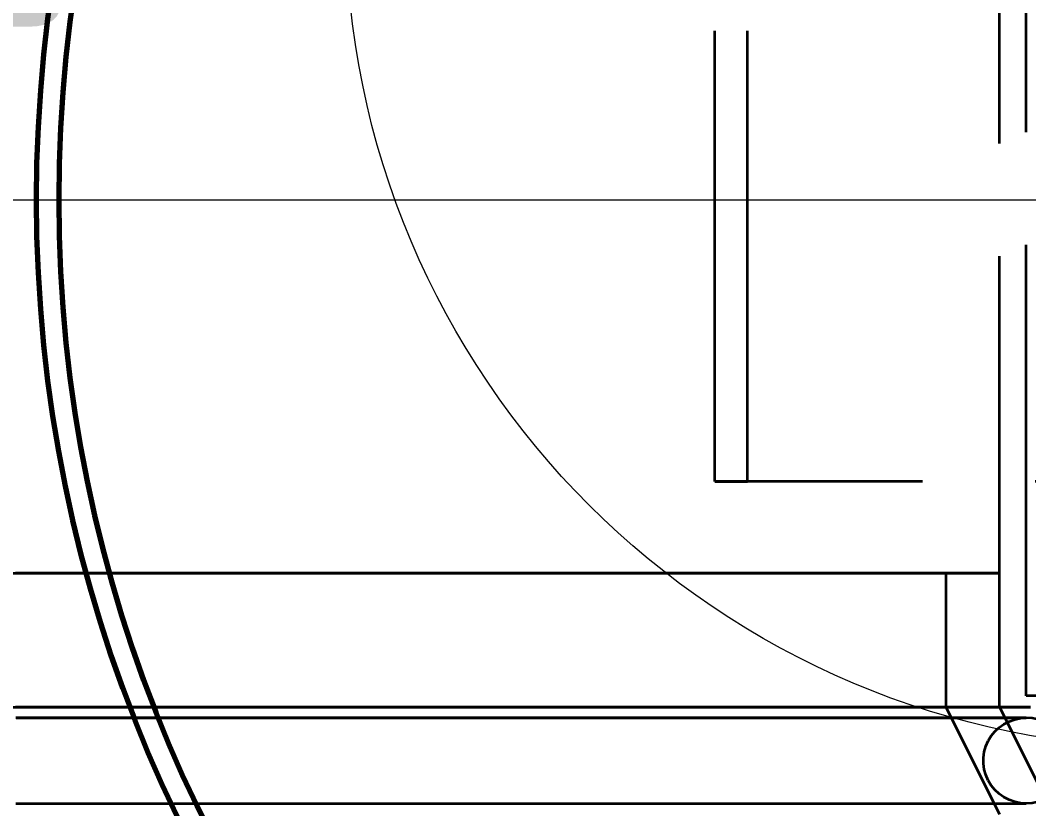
# Model space of a CAD drawing. Header units: millimetres. Extents: x 0 to 2382, y 0 to 420.
# Drawn here: x 299.75 to 308.7, y 228.6 to 235.59 of the extents above; entities that cross this region are included whole.
import ezdxf
from ezdxf.enums import TextEntityAlignment as Align

# ---------------------------------------------------------------- set-up
doc = ezdxf.new("R2010")
doc.units = ezdxf.units.MM
doc.linetypes.add('IRAM-E-TRAZOS', pattern=[5, 4, -1])
doc.linetypes.add('IRAM-F-TRAZO-PUNTO', pattern=[20, 15, -2, 1, -2])
for name, color, linetype, lineweight in [('01-VISIBLE', 7, 'CONTINUOUS', 70), ('02-OCULTA', 4, 'IRAM-E-TRAZOS', 35), ('03-EJE', 1, 'IRAM-F-TRAZO-PUNTO', 18), ('04-COTA', 3, 'CONTINUOUS', 18), ('06-TEXTO', 7, 'CONTINUOUS', 25), ('08-FINA', 5, 'CONTINUOUS', 18)]:
    doc.layers.add(name, color=color, linetype=linetype, lineweight=lineweight)
doc.styles.add('ISO3098', font='isocpeur.ttf')
doc.dimstyles.new('FLAMA-IRAM', dxfattribs={"dimtxt": 3.5, "dimasz": 3.5, "dimexe": 2, "dimexo": 1.5, "dimgap": 1, "dimtad": 1, "dimdec": 1, "dimtxsty": 'ISO3098', "dimblk": 'IRAM_FLECHA', "dimblk1": 'IRAM_FLECHA', "dimblk2": 'IRAM_FLECHA', "dimcen": 2.5, "dimclrd": 256, "dimclre": 256, "dimclrt": 256, "dimazin": 3, "dimtfac": 1, "dimtmove": 0, "dimatfit": 3, "dimlwd": 18, "dimlwe": 18})

# ---------------------------------------------------------------- blocks, each defined once
blk = doc.blocks.new('IRAM_FLECHA')
blk.add_solid([(0, 0), (-1, 0.125), (-1, -0.125)])

msp = doc.modelspace()

# ---------------------------------------------------------------- linework, layer by layer
at = {"layer": '01-VISIBLE'}
for radius in [17.5, 12.6, 12.4]:
    msp.add_circle((312.5, 234), radius, dxfattribs=at)
at = {"layer": '02-OCULTA'}
for p, q in [((308.4375, 229.5), (308.4375, 297.5)), ((308.675, 229.6), (308.675, 297.4)), ((308.675, 229.6), (308.675, 297.4)), ((305.9155, 231.5), (305.9155, 241.5)), ((305.9155, 231.5), (305.9155, 241.5)), ((306.2051, 231.5), (306.2051, 241.3642)), ((306.2051, 231.5), (306.2051, 241.3642)), ((312.7549, 231.5), (305.9155, 231.5)), ((312.7549, 231.5), (305.9155, 231.5)), ((312.7549, 231.5), (306.2051, 231.5)), ((312.7549, 231.5), (306.2051, 231.5)), ((307.9625, 230.6875), (307.9625, 229.5)), ((308.4375, 229.5), (308.4375, 230.6875)), ((309.055, 229.6), (308.675, 229.6)), ((309.055, 229.6), (308.675, 229.6)), ((307.9625, 229.5), (308.4375, 228.55)), ((308.4375, 229.5), (308.9125, 228.55))]:
    msp.add_line(p, q, dxfattribs=at)
for points in [[(306.2051, 231.5), (306.1569, 231.5), (306.1086, 231.5), (306.0603, 231.5), (306.0121, 231.5), (305.9638, 231.5), (305.9155, 231.5)], [(305.9155, 231.5), (305.9638, 231.5), (306.0121, 231.5), (306.0603, 231.5), (306.1086, 231.5), (306.1569, 231.5), (306.2051, 231.5)], [(299.686, 230.6875), (299.7811, 230.6875), (299.8762, 230.6875), (299.9714, 230.6875), (300.0665, 230.6875), (300.1616, 230.6875), (300.2567, 230.6875), (300.3519, 230.6875), (300.447, 230.6875), (300.5421, 230.6875), (300.6372, 230.6875), (300.7324, 230.6875), (300.8275, 230.6875), (300.9226, 230.6875), (301.0177, 230.6875), (301.1129, 230.6875), (301.208, 230.6875), (301.3031, 230.6875), (301.3982, 230.6875), (301.4934, 230.6875), (301.5885, 230.6875), (301.6836, 230.6875), (301.7787, 230.6875), (301.8739, 230.6875), (301.969, 230.6875), (302.0641, 230.6875), (302.1592, 230.6875), (302.2544, 230.6875), (302.3495, 230.6875), (302.4446, 230.6875), (302.5397, 230.6875), (302.6349, 230.6875), (302.73, 230.6875), (302.8251, 230.6875), (302.9202, 230.6875), (303.0154, 230.6875), (303.1105, 230.6875), (303.2056, 230.6875), (303.3007, 230.6875), (303.3959, 230.6875), (303.491, 230.6875), (303.5861, 230.6875), (303.6812, 230.6875), (303.7764, 230.6875), (303.8715, 230.6875), (303.9666, 230.6875), (304.0617, 230.6875), (304.1569, 230.6875), (304.252, 230.6875), (304.3471, 230.6875), (304.4422, 230.6875), (304.5374, 230.6875), (304.6325, 230.6875), (304.7276, 230.6875), (304.8227, 230.6875), (304.9179, 230.6875), (305.013, 230.6875), (305.1081, 230.6875), (305.2032, 230.6875), (305.2984, 230.6875), (305.3935, 230.6875), (305.4886, 230.6875), (305.5837, 230.6875), (305.6789, 230.6875), (305.774, 230.6875), (305.8691, 230.6875), (305.9642, 230.6875), (306.0594, 230.6875), (306.1545, 230.6875), (306.2496, 230.6875), (306.3447, 230.6875), (306.4399, 230.6875), (306.535, 230.6875), (306.6301, 230.6875), (306.7252, 230.6875), (306.8204, 230.6875), (306.9155, 230.6875), (307.0106, 230.6875), (307.1057, 230.6875), (307.2009, 230.6875), (307.296, 230.6875), (307.3911, 230.6875), (307.4862, 230.6875), (307.5814, 230.6875), (307.6765, 230.6875), (307.7716, 230.6875), (307.8667, 230.6875), (307.9619, 230.6875), (308.057, 230.6875), (308.1521, 230.6875), (308.2472, 230.6875), (308.3424, 230.6875), (308.4375, 230.6875)], [(299.7077, 230.6875), (299.8005, 230.6875), (299.8932, 230.6875), (299.986, 230.6875), (300.0787, 230.6875), (300.1715, 230.6875), (300.2642, 230.6875), (300.357, 230.6875), (300.4497, 230.6875), (300.5425, 230.6875), (300.6352, 230.6875), (300.728, 230.6875), (300.8207, 230.6875), (300.9135, 230.6875), (301.0062, 230.6875), (301.099, 230.6875), (301.1917, 230.6875), (301.2845, 230.6875), (301.3772, 230.6875), (301.47, 230.6875), (301.5627, 230.6875), (301.6555, 230.6875), (301.7482, 230.6875), (301.841, 230.6875), (301.9337, 230.6875), (302.0265, 230.6875), (302.1192, 230.6875), (302.212, 230.6875), (302.3047, 230.6875), (302.3975, 230.6875), (302.4902, 230.6875), (302.583, 230.6875), (302.6757, 230.6875), (302.7685, 230.6875), (302.8612, 230.6875), (302.954, 230.6875), (303.0467, 230.6875), (303.1395, 230.6875), (303.2322, 230.6875), (303.325, 230.6875), (303.4177, 230.6875), (303.5105, 230.6875), (303.6032, 230.6875), (303.696, 230.6875), (303.7887, 230.6875), (303.8815, 230.6875), (303.9742, 230.6875), (304.067, 230.6875), (304.1597, 230.6875), (304.2525, 230.6875), (304.3452, 230.6875), (304.438, 230.6875), (304.5307, 230.6875), (304.6235, 230.6875), (304.7162, 230.6875), (304.809, 230.6875), (304.9017, 230.6875), (304.9945, 230.6875), (305.0872, 230.6875), (305.18, 230.6875), (305.2727, 230.6875), (305.3655, 230.6875), (305.4582, 230.6875), (305.551, 230.6875), (305.6437, 230.6875), (305.7365, 230.6875), (305.8292, 230.6875), (305.922, 230.6875), (306.0147, 230.6875), (306.1075, 230.6875), (306.2002, 230.6875), (306.293, 230.6875), (306.3857, 230.6875), (306.4785, 230.6875), (306.5712, 230.6875), (306.664, 230.6875), (306.7567, 230.6875), (306.8495, 230.6875), (306.9422, 230.6875), (307.035, 230.6875), (307.1277, 230.6875), (307.2205, 230.6875), (307.3132, 230.6875), (307.406, 230.6875), (307.4987, 230.6875), (307.5915, 230.6875), (307.6842, 230.6875), (307.777, 230.6875), (307.8697, 230.6875), (307.9625, 230.6875)], [(307.9625, 230.6875), (307.9125, 230.6875), (307.8625, 230.6875), (307.8125, 230.6875), (307.7625, 230.6875), (307.7125, 230.6875), (307.6625, 230.6875), (307.6125, 230.6875), (307.5625, 230.6875), (307.5125, 230.6875), (307.4625, 230.6875), (307.4125, 230.6875), (307.3625, 230.6875), (307.3125, 230.6875), (307.2625, 230.6875), (307.2125, 230.6875), (307.1625, 230.6875), (307.1125, 230.6875), (307.0625, 230.6875), (307.0125, 230.6875), (306.9625, 230.6875), (306.9125, 230.6875), (306.8625, 230.6875), (306.8125, 230.6875), (306.7625, 230.6875), (306.7125, 230.6875), (306.6625, 230.6875), (306.6125, 230.6875), (306.5625, 230.6875), (306.5125, 230.6875), (306.4625, 230.6875), (306.4125, 230.6875), (306.3625, 230.6875), (306.3125, 230.6875), (306.2625, 230.6875), (306.2125, 230.6875), (306.1625, 230.6875), (306.1125, 230.6875), (306.0625, 230.6875), (306.0125, 230.6875), (305.9625, 230.6875), (305.9125, 230.6875), (305.8625, 230.6875), (305.8125, 230.6875), (305.7625, 230.6875), (305.7125, 230.6875), (305.6625, 230.6875), (305.6125, 230.6875), (305.5625, 230.6875), (305.5125, 230.6875), (305.4625, 230.6875), (305.4125, 230.6875), (305.3625, 230.6875), (305.3125, 230.6875), (305.2625, 230.6875), (305.2125, 230.6875), (305.1625, 230.6875), (305.1125, 230.6875), (305.0625, 230.6875), (305.0125, 230.6875), (304.9625, 230.6875), (304.9125, 230.6875), (304.8625, 230.6875), (304.8125, 230.6875), (304.7625, 230.6875), (304.7125, 230.6875), (304.6625, 230.6875), (304.6125, 230.6875), (304.5625, 230.6875), (304.5125, 230.6875), (304.4625, 230.6875), (304.4125, 230.6875), (304.3625, 230.6875), (304.3125, 230.6875), (304.2625, 230.6875), (304.2125, 230.6875), (304.1625, 230.6875), (304.1125, 230.6875), (304.0625, 230.6875), (304.0125, 230.6875), (303.9625, 230.6875), (303.9125, 230.6875), (303.8625, 230.6875), (303.8125, 230.6875), (303.7625, 230.6875), (303.7125, 230.6875), (303.6625, 230.6875), (303.6125, 230.6875), (303.5625, 230.6875), (303.5125, 230.6875), (303.4625, 230.6875), (303.4125, 230.6875), (303.3625, 230.6875), (303.3125, 230.6875), (303.2625, 230.6875), (303.2125, 230.6875), (303.1625, 230.6875), (303.1125, 230.6875), (303.0625, 230.6875), (303.0125, 230.6875), (302.9625, 230.6875), (302.9125, 230.6875), (302.8625, 230.6875), (302.8125, 230.6875), (302.7625, 230.6875), (302.7125, 230.6875), (302.6625, 230.6875), (302.6125, 230.6875), (302.5625, 230.6875), (302.5125, 230.6875), (302.4625, 230.6875), (302.4125, 230.6875), (302.3625, 230.6875), (302.3125, 230.6875), (302.2625, 230.6875), (302.2125, 230.6875), (302.1625, 230.6875), (302.1125, 230.6875), (302.0625, 230.6875), (302.0125, 230.6875), (301.9625, 230.6875), (301.9125, 230.6875), (301.8625, 230.6875), (301.8125, 230.6875), (301.7625, 230.6875), (301.7125, 230.6875), (301.6625, 230.6875), (301.6125, 230.6875), (301.5625, 230.6875), (301.5125, 230.6875), (301.4625, 230.6875), (301.4125, 230.6875), (301.3625, 230.6875), (301.3125, 230.6875), (301.2625, 230.6875), (301.2125, 230.6875), (301.1625, 230.6875), (301.1125, 230.6875), (301.0625, 230.6875), (301.0125, 230.6875), (300.9625, 230.6875), (300.9125, 230.6875), (300.8625, 230.6875), (300.8125, 230.6875), (300.7625, 230.6875), (300.7125, 230.6875), (300.6625, 230.6875), (300.6125, 230.6875), (300.5625, 230.6875), (300.5125, 230.6875), (300.4625, 230.6875), (300.4125, 230.6875), (300.3625, 230.6875), (300.3125, 230.6875), (300.2625, 230.6875), (300.2125, 230.6875), (300.1625, 230.6875), (300.1125, 230.6875), (300.0625, 230.6875), (300.0125, 230.6875), (299.9625, 230.6875), (299.9125, 230.6875), (299.8625, 230.6875), (299.8125, 230.6875), (299.7625, 230.6875), (299.7125, 230.6875)], [(308.4375, 230.6875), (308.3874, 230.6875), (308.3374, 230.6875), (308.2873, 230.6875), (308.2372, 230.6875), (308.1872, 230.6875), (308.1371, 230.6875), (308.087, 230.6875), (308.037, 230.6875), (307.9869, 230.6875), (307.9368, 230.6875), (307.8868, 230.6875), (307.8367, 230.6875), (307.7866, 230.6875), (307.7366, 230.6875), (307.6865, 230.6875), (307.6364, 230.6875), (307.5864, 230.6875), (307.5363, 230.6875), (307.4862, 230.6875), (307.4362, 230.6875), (307.3861, 230.6875), (307.3361, 230.6875), (307.286, 230.6875), (307.2359, 230.6875), (307.1859, 230.6875), (307.1358, 230.6875), (307.0857, 230.6875), (307.0357, 230.6875), (306.9856, 230.6875), (306.9355, 230.6875), (306.8855, 230.6875), (306.8354, 230.6875), (306.7853, 230.6875), (306.7353, 230.6875), (306.6852, 230.6875), (306.6351, 230.6875), (306.5851, 230.6875), (306.535, 230.6875), (306.4849, 230.6875), (306.4349, 230.6875), (306.3848, 230.6875), (306.3347, 230.6875), (306.2847, 230.6875), (306.2346, 230.6875), (306.1845, 230.6875), (306.1345, 230.6875), (306.0844, 230.6875), (306.0343, 230.6875), (305.9843, 230.6875), (305.9342, 230.6875), (305.8841, 230.6875), (305.8341, 230.6875), (305.784, 230.6875), (305.7339, 230.6875), (305.6839, 230.6875), (305.6338, 230.6875), (305.5837, 230.6875), (305.5337, 230.6875), (305.4836, 230.6875), (305.4336, 230.6875), (305.3835, 230.6875), (305.3334, 230.6875), (305.2834, 230.6875), (305.2333, 230.6875), (305.1832, 230.6875), (305.1332, 230.6875), (305.0831, 230.6875), (305.033, 230.6875), (304.983, 230.6875), (304.9329, 230.6875), (304.8828, 230.6875), (304.8328, 230.6875), (304.7827, 230.6875), (304.7326, 230.6875), (304.6826, 230.6875), (304.6325, 230.6875), (304.5824, 230.6875), (304.5324, 230.6875), (304.4823, 230.6875), (304.4322, 230.6875), (304.3822, 230.6875), (304.3321, 230.6875), (304.282, 230.6875), (304.232, 230.6875), (304.1819, 230.6875), (304.1318, 230.6875), (304.0818, 230.6875), (304.0317, 230.6875), (303.9816, 230.6875), (303.9316, 230.6875), (303.8815, 230.6875), (303.8314, 230.6875), (303.7814, 230.6875), (303.7313, 230.6875), (303.6812, 230.6875), (303.6312, 230.6875), (303.5811, 230.6875), (303.5311, 230.6875), (303.481, 230.6875), (303.4309, 230.6875), (303.3809, 230.6875), (303.3308, 230.6875), (303.2807, 230.6875), (303.2307, 230.6875), (303.1806, 230.6875), (303.1305, 230.6875), (303.0805, 230.6875), (303.0304, 230.6875), (302.9803, 230.6875), (302.9303, 230.6875), (302.8802, 230.6875), (302.8301, 230.6875), (302.7801, 230.6875), (302.73, 230.6875), (302.6799, 230.6875), (302.6299, 230.6875), (302.5798, 230.6875), (302.5297, 230.6875), (302.4797, 230.6875), (302.4296, 230.6875), (302.3795, 230.6875), (302.3295, 230.6875), (302.2794, 230.6875), (302.2293, 230.6875), (302.1793, 230.6875), (302.1292, 230.6875), (302.0791, 230.6875), (302.0291, 230.6875), (301.979, 230.6875), (301.9289, 230.6875), (301.8789, 230.6875), (301.8288, 230.6875), (301.7787, 230.6875), (301.7287, 230.6875), (301.6786, 230.6875), (301.6286, 230.6875), (301.5785, 230.6875), (301.5284, 230.6875), (301.4784, 230.6875), (301.4283, 230.6875), (301.3782, 230.6875), (301.3282, 230.6875), (301.2781, 230.6875), (301.228, 230.6875), (301.178, 230.6875), (301.1279, 230.6875), (301.0778, 230.6875), (301.0278, 230.6875), (300.9777, 230.6875), (300.9276, 230.6875), (300.8776, 230.6875), (300.8275, 230.6875), (300.7774, 230.6875), (300.7274, 230.6875), (300.6773, 230.6875), (300.6272, 230.6875), (300.5772, 230.6875), (300.5271, 230.6875), (300.477, 230.6875), (300.427, 230.6875), (300.3769, 230.6875), (300.3268, 230.6875), (300.2768, 230.6875), (300.2267, 230.6875), (300.1766, 230.6875), (300.1266, 230.6875), (300.0765, 230.6875), (300.0264, 230.6875), (299.9764, 230.6875), (299.9263, 230.6875), (299.8762, 230.6875), (299.8262, 230.6875), (299.7761, 230.6875), (299.7261, 230.6875)], [(299.686, 229.5), (299.7811, 229.5), (299.8762, 229.5), (299.9714, 229.5), (300.0665, 229.5), (300.1616, 229.5), (300.2567, 229.5), (300.3519, 229.5), (300.447, 229.5), (300.5421, 229.5), (300.6372, 229.5), (300.7324, 229.5), (300.8275, 229.5), (300.9226, 229.5), (301.0177, 229.5), (301.1129, 229.5), (301.208, 229.5), (301.3031, 229.5), (301.3982, 229.5), (301.4934, 229.5), (301.5885, 229.5), (301.6836, 229.5), (301.7787, 229.5), (301.8739, 229.5), (301.969, 229.5), (302.0641, 229.5), (302.1592, 229.5), (302.2544, 229.5), (302.3495, 229.5), (302.4446, 229.5), (302.5397, 229.5), (302.6349, 229.5), (302.73, 229.5), (302.8251, 229.5), (302.9202, 229.5), (303.0154, 229.5), (303.1105, 229.5), (303.2056, 229.5), (303.3007, 229.5), (303.3959, 229.5), (303.491, 229.5), (303.5861, 229.5), (303.6812, 229.5), (303.7764, 229.5), (303.8715, 229.5), (303.9666, 229.5), (304.0617, 229.5), (304.1569, 229.5), (304.252, 229.5), (304.3471, 229.5), (304.4422, 229.5), (304.5374, 229.5), (304.6325, 229.5), (304.7276, 229.5), (304.8227, 229.5), (304.9179, 229.5), (305.013, 229.5), (305.1081, 229.5), (305.2032, 229.5), (305.2984, 229.5), (305.3935, 229.5), (305.4886, 229.5), (305.5837, 229.5), (305.6789, 229.5), (305.774, 229.5), (305.8691, 229.5), (305.9642, 229.5), (306.0594, 229.5), (306.1545, 229.5), (306.2496, 229.5), (306.3447, 229.5), (306.4399, 229.5), (306.535, 229.5), (306.6301, 229.5), (306.7252, 229.5), (306.8204, 229.5), (306.9155, 229.5), (307.0106, 229.5), (307.1057, 229.5), (307.2009, 229.5), (307.296, 229.5), (307.3911, 229.5), (307.4862, 229.5), (307.5814, 229.5), (307.6765, 229.5), (307.7716, 229.5), (307.8667, 229.5), (307.9619, 229.5), (308.057, 229.5), (308.1521, 229.5), (308.2472, 229.5), (308.3424, 229.5), (308.4375, 229.5)], [(299.686, 229.5), (299.7811, 229.5), (299.8762, 229.5), (299.9714, 229.5), (300.0665, 229.5), (300.1616, 229.5), (300.2567, 229.5), (300.3519, 229.5), (300.447, 229.5), (300.5421, 229.5), (300.6372, 229.5), (300.7324, 229.5), (300.8275, 229.5), (300.9226, 229.5), (301.0177, 229.5), (301.1129, 229.5), (301.208, 229.5), (301.3031, 229.5), (301.3982, 229.5), (301.4934, 229.5), (301.5885, 229.5), (301.6836, 229.5), (301.7787, 229.5), (301.8739, 229.5), (301.969, 229.5), (302.0641, 229.5), (302.1592, 229.5), (302.2544, 229.5), (302.3495, 229.5), (302.4446, 229.5), (302.5397, 229.5), (302.6349, 229.5), (302.73, 229.5), (302.8251, 229.5), (302.9202, 229.5), (303.0154, 229.5), (303.1105, 229.5), (303.2056, 229.5), (303.3007, 229.5), (303.3959, 229.5), (303.491, 229.5), (303.5861, 229.5), (303.6812, 229.5), (303.7764, 229.5), (303.8715, 229.5), (303.9666, 229.5), (304.0617, 229.5), (304.1569, 229.5), (304.252, 229.5), (304.3471, 229.5), (304.4422, 229.5), (304.5374, 229.5), (304.6325, 229.5), (304.7276, 229.5), (304.8227, 229.5), (304.9179, 229.5), (305.013, 229.5), (305.1081, 229.5), (305.2032, 229.5), (305.2984, 229.5), (305.3935, 229.5), (305.4886, 229.5), (305.5837, 229.5), (305.6789, 229.5), (305.774, 229.5), (305.8691, 229.5), (305.9642, 229.5), (306.0594, 229.5), (306.1545, 229.5), (306.2496, 229.5), (306.3447, 229.5), (306.4399, 229.5), (306.535, 229.5), (306.6301, 229.5), (306.7252, 229.5), (306.8204, 229.5), (306.9155, 229.5), (307.0106, 229.5), (307.1057, 229.5), (307.2009, 229.5), (307.296, 229.5), (307.3911, 229.5), (307.4862, 229.5), (307.5814, 229.5), (307.6765, 229.5), (307.7716, 229.5), (307.8667, 229.5), (307.9619, 229.5), (308.057, 229.5), (308.1521, 229.5), (308.2472, 229.5), (308.3424, 229.5), (308.4375, 229.5)], [(299.7077, 229.5), (299.8005, 229.5), (299.8932, 229.5), (299.986, 229.5), (300.0787, 229.5), (300.1715, 229.5), (300.2642, 229.5), (300.357, 229.5), (300.4497, 229.5), (300.5425, 229.5), (300.6352, 229.5), (300.728, 229.5), (300.8207, 229.5), (300.9135, 229.5), (301.0062, 229.5), (301.099, 229.5), (301.1917, 229.5), (301.2845, 229.5), (301.3772, 229.5), (301.47, 229.5), (301.5627, 229.5), (301.6555, 229.5), (301.7482, 229.5), (301.841, 229.5), (301.9337, 229.5), (302.0265, 229.5), (302.1192, 229.5), (302.212, 229.5), (302.3047, 229.5), (302.3975, 229.5), (302.4902, 229.5), (302.583, 229.5), (302.6757, 229.5), (302.7685, 229.5), (302.8612, 229.5), (302.954, 229.5), (303.0467, 229.5), (303.1395, 229.5), (303.2322, 229.5), (303.325, 229.5), (303.4177, 229.5), (303.5105, 229.5), (303.6032, 229.5), (303.696, 229.5), (303.7887, 229.5), (303.8815, 229.5), (303.9742, 229.5), (304.067, 229.5), (304.1597, 229.5), (304.2525, 229.5), (304.3452, 229.5), (304.438, 229.5), (304.5307, 229.5), (304.6235, 229.5), (304.7162, 229.5), (304.809, 229.5), (304.9017, 229.5), (304.9945, 229.5), (305.0872, 229.5), (305.18, 229.5), (305.2727, 229.5), (305.3655, 229.5), (305.4582, 229.5), (305.551, 229.5), (305.6437, 229.5), (305.7365, 229.5), (305.8292, 229.5), (305.922, 229.5), (306.0147, 229.5), (306.1075, 229.5), (306.2002, 229.5), (306.293, 229.5), (306.3857, 229.5), (306.4785, 229.5), (306.5712, 229.5), (306.664, 229.5), (306.7567, 229.5), (306.8495, 229.5), (306.9422, 229.5), (307.035, 229.5), (307.1277, 229.5), (307.2205, 229.5), (307.3132, 229.5), (307.406, 229.5), (307.4987, 229.5), (307.5915, 229.5), (307.6842, 229.5), (307.777, 229.5), (307.8697, 229.5), (307.9625, 229.5)], [(308.7125, 229.5), (308.6625, 229.5), (308.6125, 229.5), (308.5625, 229.5), (308.5125, 229.5), (308.4625, 229.5), (308.4125, 229.5), (308.3625, 229.5), (308.3125, 229.5), (308.2625, 229.5), (308.2125, 229.5), (308.1625, 229.5), (308.1125, 229.5), (308.0625, 229.5), (308.0125, 229.5), (307.9625, 229.5), (307.9125, 229.5), (307.8625, 229.5), (307.8125, 229.5), (307.7625, 229.5), (307.7125, 229.5), (307.6625, 229.5), (307.6125, 229.5), (307.5625, 229.5), (307.5125, 229.5), (307.4625, 229.5), (307.4125, 229.5), (307.3625, 229.5), (307.3125, 229.5), (307.2625, 229.5), (307.2125, 229.5), (307.1625, 229.5), (307.1125, 229.5), (307.0625, 229.5), (307.0125, 229.5), (306.9625, 229.5), (306.9125, 229.5), (306.8625, 229.5), (306.8125, 229.5), (306.7625, 229.5), (306.7125, 229.5), (306.6625, 229.5), (306.6125, 229.5), (306.5625, 229.5), (306.5125, 229.5), (306.4625, 229.5), (306.4125, 229.5), (306.3625, 229.5), (306.3125, 229.5), (306.2625, 229.5), (306.2125, 229.5), (306.1625, 229.5), (306.1125, 229.5), (306.0625, 229.5), (306.0125, 229.5), (305.9625, 229.5), (305.9125, 229.5), (305.8625, 229.5), (305.8125, 229.5), (305.7625, 229.5), (305.7125, 229.5), (305.6625, 229.5), (305.6125, 229.5), (305.5625, 229.5), (305.5125, 229.5), (305.4625, 229.5), (305.4125, 229.5), (305.3625, 229.5), (305.3125, 229.5), (305.2625, 229.5), (305.2125, 229.5), (305.1625, 229.5), (305.1125, 229.5), (305.0625, 229.5), (305.0125, 229.5), (304.9625, 229.5), (304.9125, 229.5), (304.8625, 229.5), (304.8125, 229.5), (304.7625, 229.5), (304.7125, 229.5), (304.6625, 229.5), (304.6125, 229.5), (304.5625, 229.5), (304.5125, 229.5), (304.4625, 229.5), (304.4125, 229.5), (304.3625, 229.5), (304.3125, 229.5), (304.2625, 229.5), (304.2125, 229.5), (304.1625, 229.5), (304.1125, 229.5), (304.0625, 229.5), (304.0125, 229.5), (303.9625, 229.5), (303.9125, 229.5), (303.8625, 229.5), (303.8125, 229.5), (303.7625, 229.5), (303.7125, 229.5), (303.6625, 229.5), (303.6125, 229.5), (303.5625, 229.5), (303.5125, 229.5), (303.4625, 229.5), (303.4125, 229.5), (303.3625, 229.5), (303.3125, 229.5), (303.2625, 229.5), (303.2125, 229.5), (303.1625, 229.5), (303.1125, 229.5), (303.0625, 229.5), (303.0125, 229.5), (302.9625, 229.5), (302.9125, 229.5), (302.8625, 229.5), (302.8125, 229.5), (302.7625, 229.5), (302.7125, 229.5), (302.6625, 229.5), (302.6125, 229.5), (302.5625, 229.5), (302.5125, 229.5), (302.4625, 229.5), (302.4125, 229.5), (302.3625, 229.5), (302.3125, 229.5), (302.2625, 229.5), (302.2125, 229.5), (302.1625, 229.5), (302.1125, 229.5), (302.0625, 229.5), (302.0125, 229.5), (301.9625, 229.5), (301.9125, 229.5), (301.8625, 229.5), (301.8125, 229.5), (301.7625, 229.5), (301.7125, 229.5), (301.6625, 229.5), (301.6125, 229.5), (301.5625, 229.5), (301.5125, 229.5), (301.4625, 229.5), (301.4125, 229.5), (301.3625, 229.5), (301.3125, 229.5), (301.2625, 229.5), (301.2125, 229.5), (301.1625, 229.5), (301.1125, 229.5), (301.0625, 229.5), (301.0125, 229.5), (300.9625, 229.5), (300.9125, 229.5), (300.8625, 229.5), (300.8125, 229.5), (300.7625, 229.5), (300.7125, 229.5), (300.6625, 229.5), (300.6125, 229.5), (300.5625, 229.5), (300.5125, 229.5), (300.4625, 229.5), (300.4125, 229.5), (300.3625, 229.5), (300.3125, 229.5), (300.2625, 229.5), (300.2125, 229.5), (300.1625, 229.5), (300.1125, 229.5), (300.0625, 229.5), (300.0125, 229.5), (299.9625, 229.5), (299.9125, 229.5), (299.8625, 229.5), (299.8125, 229.5), (299.7625, 229.5), (299.7125, 229.5)], [(307.9625, 229.5), (307.9125, 229.5), (307.8625, 229.5), (307.8125, 229.5), (307.7625, 229.5), (307.7125, 229.5), (307.6625, 229.5), (307.6125, 229.5), (307.5625, 229.5), (307.5125, 229.5), (307.4625, 229.5), (307.4125, 229.5), (307.3625, 229.5), (307.3125, 229.5), (307.2625, 229.5), (307.2125, 229.5), (307.1625, 229.5), (307.1125, 229.5), (307.0625, 229.5), (307.0125, 229.5), (306.9625, 229.5), (306.9125, 229.5), (306.8625, 229.5), (306.8125, 229.5), (306.7625, 229.5), (306.7125, 229.5), (306.6625, 229.5), (306.6125, 229.5), (306.5625, 229.5), (306.5125, 229.5), (306.4625, 229.5), (306.4125, 229.5), (306.3625, 229.5), (306.3125, 229.5), (306.2625, 229.5), (306.2125, 229.5), (306.1625, 229.5), (306.1125, 229.5), (306.0625, 229.5), (306.0125, 229.5), (305.9625, 229.5), (305.9125, 229.5), (305.8625, 229.5), (305.8125, 229.5), (305.7625, 229.5), (305.7125, 229.5), (305.6625, 229.5), (305.6125, 229.5), (305.5625, 229.5), (305.5125, 229.5), (305.4625, 229.5), (305.4125, 229.5), (305.3625, 229.5), (305.3125, 229.5), (305.2625, 229.5), (305.2125, 229.5), (305.1625, 229.5), (305.1125, 229.5), (305.0625, 229.5), (305.0125, 229.5), (304.9625, 229.5), (304.9125, 229.5), (304.8625, 229.5), (304.8125, 229.5), (304.7625, 229.5), (304.7125, 229.5), (304.6625, 229.5), (304.6125, 229.5), (304.5625, 229.5), (304.5125, 229.5), (304.4625, 229.5), (304.4125, 229.5), (304.3625, 229.5), (304.3125, 229.5), (304.2625, 229.5), (304.2125, 229.5), (304.1625, 229.5), (304.1125, 229.5), (304.0625, 229.5), (304.0125, 229.5), (303.9625, 229.5), (303.9125, 229.5), (303.8625, 229.5), (303.8125, 229.5), (303.7625, 229.5), (303.7125, 229.5), (303.6625, 229.5), (303.6125, 229.5), (303.5625, 229.5), (303.5125, 229.5), (303.4625, 229.5), (303.4125, 229.5), (303.3625, 229.5), (303.3125, 229.5), (303.2625, 229.5), (303.2125, 229.5), (303.1625, 229.5), (303.1125, 229.5), (303.0625, 229.5), (303.0125, 229.5), (302.9625, 229.5), (302.9125, 229.5), (302.8625, 229.5), (302.8125, 229.5), (302.7625, 229.5), (302.7125, 229.5), (302.6625, 229.5), (302.6125, 229.5), (302.5625, 229.5), (302.5125, 229.5), (302.4625, 229.5), (302.4125, 229.5), (302.3625, 229.5), (302.3125, 229.5), (302.2625, 229.5), (302.2125, 229.5), (302.1625, 229.5), (302.1125, 229.5), (302.0625, 229.5), (302.0125, 229.5), (301.9625, 229.5), (301.9125, 229.5), (301.8625, 229.5), (301.8125, 229.5), (301.7625, 229.5), (301.7125, 229.5), (301.6625, 229.5), (301.6125, 229.5), (301.5625, 229.5), (301.5125, 229.5), (301.4625, 229.5), (301.4125, 229.5), (301.3625, 229.5), (301.3125, 229.5), (301.2625, 229.5), (301.2125, 229.5), (301.1625, 229.5), (301.1125, 229.5), (301.0625, 229.5), (301.0125, 229.5), (300.9625, 229.5), (300.9125, 229.5), (300.8625, 229.5), (300.8125, 229.5), (300.7625, 229.5), (300.7125, 229.5), (300.6625, 229.5), (300.6125, 229.5), (300.5625, 229.5), (300.5125, 229.5), (300.4625, 229.5), (300.4125, 229.5), (300.3625, 229.5), (300.3125, 229.5), (300.2625, 229.5), (300.2125, 229.5), (300.1625, 229.5), (300.1125, 229.5), (300.0625, 229.5), (300.0125, 229.5), (299.9625, 229.5), (299.9125, 229.5), (299.8625, 229.5), (299.8125, 229.5), (299.7625, 229.5), (299.7125, 229.5)], [(308.4375, 229.5), (308.3874, 229.5), (308.3374, 229.5), (308.2873, 229.5), (308.2372, 229.5), (308.1872, 229.5), (308.1371, 229.5), (308.087, 229.5), (308.037, 229.5), (307.9869, 229.5), (307.9368, 229.5), (307.8868, 229.5), (307.8367, 229.5), (307.7866, 229.5), (307.7366, 229.5), (307.6865, 229.5), (307.6364, 229.5), (307.5864, 229.5), (307.5363, 229.5), (307.4862, 229.5), (307.4362, 229.5), (307.3861, 229.5), (307.3361, 229.5), (307.286, 229.5), (307.2359, 229.5), (307.1859, 229.5), (307.1358, 229.5), (307.0857, 229.5), (307.0357, 229.5), (306.9856, 229.5), (306.9355, 229.5), (306.8855, 229.5), (306.8354, 229.5), (306.7853, 229.5), (306.7353, 229.5), (306.6852, 229.5), (306.6351, 229.5), (306.5851, 229.5), (306.535, 229.5), (306.4849, 229.5), (306.4349, 229.5), (306.3848, 229.5), (306.3347, 229.5), (306.2847, 229.5), (306.2346, 229.5), (306.1845, 229.5), (306.1345, 229.5), (306.0844, 229.5), (306.0343, 229.5), (305.9843, 229.5), (305.9342, 229.5), (305.8841, 229.5), (305.8341, 229.5), (305.784, 229.5), (305.7339, 229.5), (305.6839, 229.5), (305.6338, 229.5), (305.5837, 229.5), (305.5337, 229.5), (305.4836, 229.5), (305.4336, 229.5), (305.3835, 229.5), (305.3334, 229.5), (305.2834, 229.5), (305.2333, 229.5), (305.1832, 229.5), (305.1332, 229.5), (305.0831, 229.5), (305.033, 229.5), (304.983, 229.5), (304.9329, 229.5), (304.8828, 229.5), (304.8328, 229.5), (304.7827, 229.5), (304.7326, 229.5), (304.6826, 229.5), (304.6325, 229.5), (304.5824, 229.5), (304.5324, 229.5), (304.4823, 229.5), (304.4322, 229.5), (304.3822, 229.5), (304.3321, 229.5), (304.282, 229.5), (304.232, 229.5), (304.1819, 229.5), (304.1318, 229.5), (304.0818, 229.5), (304.0317, 229.5), (303.9816, 229.5), (303.9316, 229.5), (303.8815, 229.5), (303.8314, 229.5), (303.7814, 229.5), (303.7313, 229.5), (303.6812, 229.5), (303.6312, 229.5), (303.5811, 229.5), (303.5311, 229.5), (303.481, 229.5), (303.4309, 229.5), (303.3809, 229.5), (303.3308, 229.5), (303.2807, 229.5), (303.2307, 229.5), (303.1806, 229.5), (303.1305, 229.5), (303.0805, 229.5), (303.0304, 229.5), (302.9803, 229.5), (302.9303, 229.5), (302.8802, 229.5), (302.8301, 229.5), (302.7801, 229.5), (302.73, 229.5), (302.6799, 229.5), (302.6299, 229.5), (302.5798, 229.5), (302.5297, 229.5), (302.4797, 229.5), (302.4296, 229.5), (302.3795, 229.5), (302.3295, 229.5), (302.2794, 229.5), (302.2293, 229.5), (302.1793, 229.5), (302.1292, 229.5), (302.0791, 229.5), (302.0291, 229.5), (301.979, 229.5), (301.9289, 229.5), (301.8789, 229.5), (301.8288, 229.5), (301.7787, 229.5), (301.7287, 229.5), (301.6786, 229.5), (301.6286, 229.5), (301.5785, 229.5), (301.5284, 229.5), (301.4784, 229.5), (301.4283, 229.5), (301.3782, 229.5), (301.3282, 229.5), (301.2781, 229.5), (301.228, 229.5), (301.178, 229.5), (301.1279, 229.5), (301.0778, 229.5), (301.0278, 229.5), (300.9777, 229.5), (300.9276, 229.5), (300.8776, 229.5), (300.8275, 229.5), (300.7774, 229.5), (300.7274, 229.5), (300.6773, 229.5), (300.6272, 229.5), (300.5772, 229.5), (300.5271, 229.5), (300.477, 229.5), (300.427, 229.5), (300.3769, 229.5), (300.3268, 229.5), (300.2768, 229.5), (300.2267, 229.5), (300.1766, 229.5), (300.1266, 229.5), (300.0765, 229.5), (300.0264, 229.5), (299.9764, 229.5), (299.9263, 229.5), (299.8762, 229.5), (299.8262, 229.5), (299.7761, 229.5), (299.7261, 229.5)], [(308.4375, 229.5), (308.3874, 229.5), (308.3374, 229.5), (308.2873, 229.5), (308.2372, 229.5), (308.1872, 229.5), (308.1371, 229.5), (308.087, 229.5), (308.037, 229.5), (307.9869, 229.5), (307.9368, 229.5), (307.8868, 229.5), (307.8367, 229.5), (307.7866, 229.5), (307.7366, 229.5), (307.6865, 229.5), (307.6364, 229.5), (307.5864, 229.5), (307.5363, 229.5), (307.4862, 229.5), (307.4362, 229.5), (307.3861, 229.5), (307.3361, 229.5), (307.286, 229.5), (307.2359, 229.5), (307.1859, 229.5), (307.1358, 229.5), (307.0857, 229.5), (307.0357, 229.5), (306.9856, 229.5), (306.9355, 229.5), (306.8855, 229.5), (306.8354, 229.5), (306.7853, 229.5), (306.7353, 229.5), (306.6852, 229.5), (306.6351, 229.5), (306.5851, 229.5), (306.535, 229.5), (306.4849, 229.5), (306.4349, 229.5), (306.3848, 229.5), (306.3347, 229.5), (306.2847, 229.5), (306.2346, 229.5), (306.1845, 229.5), (306.1345, 229.5), (306.0844, 229.5), (306.0343, 229.5), (305.9843, 229.5), (305.9342, 229.5), (305.8841, 229.5), (305.8341, 229.5), (305.784, 229.5), (305.7339, 229.5), (305.6839, 229.5), (305.6338, 229.5), (305.5837, 229.5), (305.5337, 229.5), (305.4836, 229.5), (305.4336, 229.5), (305.3835, 229.5), (305.3334, 229.5), (305.2834, 229.5), (305.2333, 229.5), (305.1832, 229.5), (305.1332, 229.5), (305.0831, 229.5), (305.033, 229.5), (304.983, 229.5), (304.9329, 229.5), (304.8828, 229.5), (304.8328, 229.5), (304.7827, 229.5), (304.7326, 229.5), (304.6826, 229.5), (304.6325, 229.5), (304.5824, 229.5), (304.5324, 229.5), (304.4823, 229.5), (304.4322, 229.5), (304.3822, 229.5), (304.3321, 229.5), (304.282, 229.5), (304.232, 229.5), (304.1819, 229.5), (304.1318, 229.5), (304.0818, 229.5), (304.0317, 229.5), (303.9816, 229.5), (303.9316, 229.5), (303.8815, 229.5), (303.8314, 229.5), (303.7814, 229.5), (303.7313, 229.5), (303.6812, 229.5), (303.6312, 229.5), (303.5811, 229.5), (303.5311, 229.5), (303.481, 229.5), (303.4309, 229.5), (303.3809, 229.5), (303.3308, 229.5), (303.2807, 229.5), (303.2307, 229.5), (303.1806, 229.5), (303.1305, 229.5), (303.0805, 229.5), (303.0304, 229.5), (302.9803, 229.5), (302.9303, 229.5), (302.8802, 229.5), (302.8301, 229.5), (302.7801, 229.5), (302.73, 229.5), (302.6799, 229.5), (302.6299, 229.5), (302.5798, 229.5), (302.5297, 229.5), (302.4797, 229.5), (302.4296, 229.5), (302.3795, 229.5), (302.3295, 229.5), (302.2794, 229.5), (302.2293, 229.5), (302.1793, 229.5), (302.1292, 229.5), (302.0791, 229.5), (302.0291, 229.5), (301.979, 229.5), (301.9289, 229.5), (301.8789, 229.5), (301.8288, 229.5), (301.7787, 229.5), (301.7287, 229.5), (301.6786, 229.5), (301.6286, 229.5), (301.5785, 229.5), (301.5284, 229.5), (301.4784, 229.5), (301.4283, 229.5), (301.3782, 229.5), (301.3282, 229.5), (301.2781, 229.5), (301.228, 229.5), (301.178, 229.5), (301.1279, 229.5), (301.0778, 229.5), (301.0278, 229.5), (300.9777, 229.5), (300.9276, 229.5), (300.8776, 229.5), (300.8275, 229.5), (300.7774, 229.5), (300.7274, 229.5), (300.6773, 229.5), (300.6272, 229.5), (300.5772, 229.5), (300.5271, 229.5), (300.477, 229.5), (300.427, 229.5), (300.3769, 229.5), (300.3268, 229.5), (300.2768, 229.5), (300.2267, 229.5), (300.1766, 229.5), (300.1266, 229.5), (300.0765, 229.5), (300.0264, 229.5), (299.9764, 229.5), (299.9263, 229.5), (299.8762, 229.5), (299.8262, 229.5), (299.7761, 229.5), (299.7261, 229.5)], [(299.746, 229.5), (299.7961, 229.5), (299.8461, 229.5), (299.8962, 229.5), (299.9463, 229.5), (299.9964, 229.5), (300.0465, 229.5), (300.0966, 229.5), (300.1467, 229.5), (300.1968, 229.5), (300.2469, 229.5), (300.297, 229.5), (300.347, 229.5), (300.3971, 229.5), (300.4472, 229.5), (300.4973, 229.5), (300.5474, 229.5), (300.5975, 229.5), (300.6476, 229.5), (300.6977, 229.5), (300.7478, 229.5), (300.7979, 229.5), (300.848, 229.5), (300.898, 229.5), (300.9481, 229.5), (300.9982, 229.5), (301.0483, 229.5), (301.0984, 229.5), (301.1485, 229.5), (301.1986, 229.5), (301.2487, 229.5), (301.2988, 229.5), (301.3489, 229.5), (301.3989, 229.5), (301.449, 229.5), (301.4991, 229.5), (301.5492, 229.5), (301.5993, 229.5), (301.6494, 229.5), (301.6995, 229.5), (301.7496, 229.5), (301.7997, 229.5), (301.8498, 229.5), (301.8999, 229.5), (301.9499, 229.5), (302, 229.5), (302.0501, 229.5), (302.1002, 229.5), (302.1503, 229.5), (302.2004, 229.5), (302.2505, 229.5), (302.3006, 229.5), (302.3507, 229.5), (302.4008, 229.5), (302.4508, 229.5), (302.5009, 229.5), (302.551, 229.5), (302.6011, 229.5), (302.6512, 229.5), (302.7013, 229.5), (302.7514, 229.5), (302.8015, 229.5), (302.8516, 229.5), (302.9017, 229.5), (302.9517, 229.5), (303.0018, 229.5), (303.0519, 229.5), (303.102, 229.5), (303.1521, 229.5), (303.2022, 229.5), (303.2523, 229.5), (303.3024, 229.5), (303.3525, 229.5), (303.4026, 229.5), (303.4527, 229.5), (303.5027, 229.5), (303.5528, 229.5), (303.6029, 229.5), (303.653, 229.5), (303.7031, 229.5), (303.7532, 229.5), (303.8033, 229.5), (303.8534, 229.5), (303.9035, 229.5), (303.9536, 229.5), (304.0036, 229.5), (304.0537, 229.5), (304.1038, 229.5), (304.1539, 229.5), (304.204, 229.5), (304.2541, 229.5), (304.3042, 229.5), (304.3543, 229.5), (304.4044, 229.5), (304.4545, 229.5), (304.5045, 229.5), (304.5546, 229.5), (304.6047, 229.5), (304.6548, 229.5), (304.7049, 229.5), (304.755, 229.5), (304.8051, 229.5), (304.8552, 229.5), (304.9053, 229.5), (304.9554, 229.5), (305.0055, 229.5), (305.0555, 229.5), (305.1056, 229.5), (305.1557, 229.5), (305.2058, 229.5), (305.2559, 229.5), (305.306, 229.5), (305.3561, 229.5), (305.4062, 229.5), (305.4563, 229.5), (305.5064, 229.5), (305.5564, 229.5), (305.6065, 229.5), (305.6566, 229.5), (305.7067, 229.5), (305.7568, 229.5), (305.8069, 229.5), (305.857, 229.5), (305.9071, 229.5), (305.9572, 229.5), (306.0073, 229.5), (306.0573, 229.5), (306.1074, 229.5), (306.1575, 229.5), (306.2076, 229.5), (306.2577, 229.5), (306.3078, 229.5), (306.3579, 229.5), (306.408, 229.5), (306.4581, 229.5), (306.5082, 229.5), (306.5583, 229.5), (306.6083, 229.5), (306.6584, 229.5), (306.7085, 229.5), (306.7586, 229.5), (306.8087, 229.5), (306.8588, 229.5), (306.9089, 229.5), (306.959, 229.5), (307.0091, 229.5), (307.0592, 229.5), (307.1092, 229.5), (307.1593, 229.5), (307.2094, 229.5), (307.2595, 229.5), (307.3096, 229.5), (307.3597, 229.5), (307.4098, 229.5), (307.4599, 229.5), (307.51, 229.5), (307.5601, 229.5), (307.6102, 229.5), (307.6602, 229.5), (307.7103, 229.5), (307.7604, 229.5), (307.8105, 229.5), (307.8606, 229.5), (307.9107, 229.5), (307.9608, 229.5), (308.0109, 229.5), (308.061, 229.5), (308.1111, 229.5), (308.1611, 229.5), (308.2112, 229.5), (308.2613, 229.5), (308.3114, 229.5), (308.3615, 229.5), (308.4116, 229.5), (308.4617, 229.5), (308.5118, 229.5), (308.5619, 229.5), (308.612, 229.5), (308.662, 229.5), (308.7121, 229.5)], [(308.675, 229.405), (308.625, 229.405), (308.575, 229.405), (308.5249, 229.405), (308.4749, 229.405), (308.4248, 229.405), (308.3748, 229.405), (308.3248, 229.405), (308.2747, 229.405), (308.2247, 229.405), (308.1747, 229.405), (308.1246, 229.405), (308.0746, 229.405), (308.0245, 229.405), (307.9745, 229.405), (307.9245, 229.405), (307.8744, 229.405), (307.8244, 229.405), (307.7743, 229.405), (307.7243, 229.405), (307.6742, 229.405), (307.6242, 229.405), (307.5742, 229.405), (307.5241, 229.405), (307.4741, 229.405), (307.424, 229.405), (307.374, 229.405), (307.324, 229.405), (307.2739, 229.405), (307.2239, 229.405), (307.1738, 229.405), (307.1238, 229.405), (307.0737, 229.405), (307.0237, 229.405), (306.9737, 229.405), (306.9236, 229.405), (306.8736, 229.405), (306.8235, 229.405), (306.7735, 229.405), (306.7234, 229.405), (306.6734, 229.405), (306.6234, 229.405), (306.5733, 229.405), (306.5233, 229.405), (306.4732, 229.405), (306.4232, 229.405), (306.3731, 229.405), (306.3231, 229.405), (306.2731, 229.405), (306.223, 229.405), (306.173, 229.405), (306.1229, 229.405), (306.0729, 229.405), (306.0228, 229.405), (305.9728, 229.405), (305.9228, 229.405), (305.8727, 229.405), (305.8227, 229.405), (305.7726, 229.405), (305.7226, 229.405), (305.6725, 229.405), (305.6225, 229.405), (305.5725, 229.405), (305.5224, 229.405), (305.4724, 229.405), (305.4223, 229.405), (305.3723, 229.405), (305.3222, 229.405), (305.2722, 229.405), (305.2222, 229.405), (305.1721, 229.405), (305.1221, 229.405), (305.072, 229.405), (305.022, 229.405), (304.9719, 229.405), (304.9219, 229.405), (304.8719, 229.405), (304.8218, 229.405), (304.7718, 229.405), (304.7217, 229.405), (304.6717, 229.405), (304.6216, 229.405), (304.5716, 229.405), (304.5216, 229.405), (304.4715, 229.405), (304.4215, 229.405), (304.3714, 229.405), (304.3214, 229.405), (304.2713, 229.405), (304.2213, 229.405), (304.1713, 229.405), (304.1212, 229.405), (304.0712, 229.405), (304.0211, 229.405), (303.9711, 229.405), (303.921, 229.405), (303.871, 229.405), (303.8209, 229.405), (303.7709, 229.405), (303.7209, 229.405), (303.6708, 229.405), (303.6208, 229.405), (303.5707, 229.405), (303.5207, 229.405), (303.4706, 229.405), (303.4206, 229.405), (303.3706, 229.405), (303.3205, 229.405), (303.2705, 229.405), (303.2204, 229.405), (303.1704, 229.405), (303.1203, 229.405), (303.0703, 229.405), (303.0203, 229.405), (302.9702, 229.405), (302.9202, 229.405), (302.8701, 229.405), (302.8201, 229.405), (302.77, 229.405), (302.72, 229.405), (302.67, 229.405), (302.6199, 229.405), (302.5699, 229.405), (302.5198, 229.405), (302.4698, 229.405), (302.4197, 229.405), (302.3697, 229.405), (302.3197, 229.405), (302.2696, 229.405), (302.2196, 229.405), (302.1695, 229.405), (302.1195, 229.405), (302.0695, 229.405), (302.0194, 229.405), (301.9694, 229.405), (301.9193, 229.405), (301.8693, 229.405), (301.8192, 229.405), (301.7692, 229.405), (301.7192, 229.405), (301.6691, 229.405), (301.6191, 229.405), (301.569, 229.405), (301.519, 229.405), (301.4689, 229.405), (301.4189, 229.405), (301.3689, 229.405), (301.3188, 229.405), (301.2688, 229.405), (301.2187, 229.405), (301.1687, 229.405), (301.1187, 229.405), (301.0686, 229.405), (301.0186, 229.405), (300.9685, 229.405), (300.9185, 229.405), (300.8684, 229.405), (300.8184, 229.405), (300.7684, 229.405), (300.7183, 229.405), (300.6683, 229.405), (300.6182, 229.405), (300.5682, 229.405), (300.5181, 229.405), (300.4681, 229.405), (300.4181, 229.405), (300.368, 229.405), (300.318, 229.405), (300.2679, 229.405), (300.2179, 229.405), (300.1679, 229.405), (300.1178, 229.405), (300.0678, 229.405), (300.0177, 229.405), (299.9677, 229.405), (299.9176, 229.405), (299.8676, 229.405), (299.8176, 229.405), (299.7675, 229.405), (299.7175, 229.405)], [(299.7192, 229.405), (299.7692, 229.405), (299.8193, 229.405), (299.8693, 229.405), (299.9193, 229.405), (299.9694, 229.405), (300.0194, 229.405), (300.0694, 229.405), (300.1194, 229.405), (300.1695, 229.405), (300.2195, 229.405), (300.2695, 229.405), (300.3196, 229.405), (300.3696, 229.405), (300.4196, 229.405), (300.4697, 229.405), (300.5197, 229.405), (300.5697, 229.405), (300.6198, 229.405), (300.6698, 229.405), (300.7198, 229.405), (300.7699, 229.405), (300.8199, 229.405), (300.8699, 229.405), (300.92, 229.405), (300.97, 229.405), (301.02, 229.405), (301.0701, 229.405), (301.1201, 229.405), (301.1701, 229.405), (301.2202, 229.405), (301.2702, 229.405), (301.3202, 229.405), (301.3703, 229.405), (301.4203, 229.405), (301.4703, 229.405), (301.5204, 229.405), (301.5704, 229.405), (301.6204, 229.405), (301.6705, 229.405), (301.7205, 229.405), (301.7705, 229.405), (301.8206, 229.405), (301.8706, 229.405), (301.9206, 229.405), (301.9706, 229.405), (302.0207, 229.405), (302.0707, 229.405), (302.1207, 229.405), (302.1708, 229.405), (302.2208, 229.405), (302.2708, 229.405), (302.3209, 229.405), (302.3709, 229.405), (302.4209, 229.405), (302.471, 229.405), (302.521, 229.405), (302.571, 229.405), (302.6211, 229.405), (302.6711, 229.405), (302.7211, 229.405), (302.7712, 229.405), (302.8212, 229.405), (302.8712, 229.405), (302.9213, 229.405), (302.9713, 229.405), (303.0213, 229.405), (303.0714, 229.405), (303.1214, 229.405), (303.1714, 229.405), (303.2215, 229.405), (303.2715, 229.405), (303.3215, 229.405), (303.3716, 229.405), (303.4216, 229.405), (303.4716, 229.405), (303.5217, 229.405), (303.5717, 229.405), (303.6217, 229.405), (303.6718, 229.405), (303.7218, 229.405), (303.7718, 229.405), (303.8219, 229.405), (303.8719, 229.405), (303.9219, 229.405), (303.9719, 229.405), (304.022, 229.405), (304.072, 229.405), (304.122, 229.405), (304.1721, 229.405), (304.2221, 229.405), (304.2721, 229.405), (304.3222, 229.405), (304.3722, 229.405), (304.4222, 229.405), (304.4723, 229.405), (304.5223, 229.405), (304.5723, 229.405), (304.6224, 229.405), (304.6724, 229.405), (304.7224, 229.405), (304.7725, 229.405), (304.8225, 229.405), (304.8725, 229.405), (304.9226, 229.405), (304.9726, 229.405), (305.0226, 229.405), (305.0727, 229.405), (305.1227, 229.405), (305.1727, 229.405), (305.2228, 229.405), (305.2728, 229.405), (305.3228, 229.405), (305.3729, 229.405), (305.4229, 229.405), (305.4729, 229.405), (305.523, 229.405), (305.573, 229.405), (305.623, 229.405), (305.6731, 229.405), (305.7231, 229.405), (305.7731, 229.405), (305.8231, 229.405), (305.8732, 229.405), (305.9232, 229.405), (305.9732, 229.405), (306.0233, 229.405), (306.0733, 229.405), (306.1233, 229.405), (306.1734, 229.405), (306.2234, 229.405), (306.2734, 229.405), (306.3235, 229.405), (306.3735, 229.405), (306.4235, 229.405), (306.4736, 229.405), (306.5236, 229.405), (306.5736, 229.405), (306.6237, 229.405), (306.6737, 229.405), (306.7237, 229.405), (306.7738, 229.405), (306.8238, 229.405), (306.8738, 229.405), (306.9239, 229.405), (306.9739, 229.405), (307.0239, 229.405), (307.074, 229.405), (307.124, 229.405), (307.174, 229.405), (307.2241, 229.405), (307.2741, 229.405), (307.3241, 229.405), (307.3742, 229.405), (307.4242, 229.405), (307.4742, 229.405), (307.5243, 229.405), (307.5743, 229.405), (307.6243, 229.405), (307.6744, 229.405), (307.7244, 229.405), (307.7744, 229.405), (307.8244, 229.405), (307.8745, 229.405), (307.9245, 229.405), (307.9745, 229.405), (308.0246, 229.405), (308.0746, 229.405), (308.1246, 229.405), (308.1747, 229.405), (308.2247, 229.405), (308.2747, 229.405), (308.3248, 229.405), (308.3748, 229.405), (308.4248, 229.405), (308.4749, 229.405), (308.5249, 229.405), (308.5749, 229.405), (308.625, 229.405), (308.675, 229.405)], [(308.675, 228.645), (308.6233, 228.6485), (308.5725, 228.6591), (308.5236, 228.6765), (308.4776, 228.7003), (308.4352, 228.7302), (308.3973, 228.7656), (308.3646, 228.8059), (308.3376, 228.8502), (308.3169, 228.8977), (308.3029, 228.9477), (308.2959, 228.9991), (308.2959, 229.0509), (308.3029, 229.1023), (308.3169, 229.1523), (308.3376, 229.1998), (308.3646, 229.2441), (308.3973, 229.2844), (308.4352, 229.3198), (308.4776, 229.3497), (308.5236, 229.3735), (308.5725, 229.3909), (308.6233, 229.4015), (308.675, 229.405)], [(309.055, 229.025), (309.0511, 229.0791), (309.0396, 229.1321), (309.0207, 229.1829), (308.9947, 229.2304), (308.9622, 229.2738), (308.9238, 229.3122), (308.8804, 229.3447), (308.8329, 229.3707), (308.7821, 229.3896), (308.7291, 229.4011), (308.675, 229.405)], [(309.055, 229.025), (309.0511, 228.9709), (309.0396, 228.9179), (309.0207, 228.8671), (308.9947, 228.8196), (308.9622, 228.7762), (308.9238, 228.7378), (308.8804, 228.7053), (308.8329, 228.6793), (308.7821, 228.6604), (308.7291, 228.6489), (308.675, 228.645)], [(299.7179, 228.645), (299.8142, 228.645), (299.9106, 228.645), (300.0069, 228.645), (300.1032, 228.645), (300.1995, 228.645), (300.2958, 228.645), (300.3921, 228.645), (300.4884, 228.645), (300.5847, 228.645), (300.6811, 228.645), (300.7774, 228.645), (300.8737, 228.645), (300.97, 228.645), (301.0663, 228.645), (301.1626, 228.645), (301.2589, 228.645), (301.3552, 228.645), (301.4516, 228.645), (301.5479, 228.645), (301.6442, 228.645), (301.7405, 228.645), (301.8368, 228.645), (301.9331, 228.645), (302.0294, 228.645), (302.1257, 228.645), (302.2221, 228.645), (302.3184, 228.645), (302.4147, 228.645), (302.511, 228.645), (302.6073, 228.645), (302.7036, 228.645), (302.7999, 228.645), (302.8962, 228.645), (302.9926, 228.645), (303.0889, 228.645), (303.1852, 228.645), (303.2815, 228.645), (303.3778, 228.645), (303.4741, 228.645), (303.5704, 228.645), (303.6667, 228.645), (303.7631, 228.645), (303.8594, 228.645), (303.9557, 228.645), (304.052, 228.645), (304.1483, 228.645), (304.2446, 228.645), (304.3409, 228.645), (304.4372, 228.645), (304.5336, 228.645), (304.6299, 228.645), (304.7262, 228.645), (304.8225, 228.645), (304.9188, 228.645), (305.0151, 228.645), (305.1114, 228.645), (305.2077, 228.645), (305.3041, 228.645), (305.4004, 228.645), (305.4967, 228.645), (305.593, 228.645), (305.6893, 228.645), (305.7856, 228.645), (305.8819, 228.645), (305.9782, 228.645), (306.0746, 228.645), (306.1709, 228.645), (306.2672, 228.645), (306.3635, 228.645), (306.4598, 228.645), (306.5561, 228.645), (306.6524, 228.645), (306.7487, 228.645), (306.8451, 228.645), (306.9414, 228.645), (307.0377, 228.645), (307.134, 228.645), (307.2303, 228.645), (307.3266, 228.645), (307.4229, 228.645), (307.5192, 228.645), (307.6156, 228.645), (307.7119, 228.645), (307.8082, 228.645), (307.9045, 228.645), (308.0008, 228.645), (308.0971, 228.645), (308.1934, 228.645), (308.2897, 228.645), (308.3861, 228.645), (308.4824, 228.645), (308.5787, 228.645), (308.675, 228.645)], [(299.7192, 228.645), (299.7692, 228.645), (299.8193, 228.645), (299.8693, 228.645), (299.9193, 228.645), (299.9694, 228.645), (300.0194, 228.645), (300.0694, 228.645), (300.1194, 228.645), (300.1695, 228.645), (300.2195, 228.645), (300.2695, 228.645), (300.3196, 228.645), (300.3696, 228.645), (300.4196, 228.645), (300.4697, 228.645), (300.5197, 228.645), (300.5697, 228.645), (300.6198, 228.645), (300.6698, 228.645), (300.7198, 228.645), (300.7699, 228.645), (300.8199, 228.645), (300.8699, 228.645), (300.92, 228.645), (300.97, 228.645), (301.02, 228.645), (301.0701, 228.645), (301.1201, 228.645), (301.1701, 228.645), (301.2202, 228.645), (301.2702, 228.645), (301.3202, 228.645), (301.3703, 228.645), (301.4203, 228.645), (301.4703, 228.645), (301.5204, 228.645), (301.5704, 228.645), (301.6204, 228.645), (301.6705, 228.645), (301.7205, 228.645), (301.7705, 228.645), (301.8206, 228.645), (301.8706, 228.645), (301.9206, 228.645), (301.9706, 228.645), (302.0207, 228.645), (302.0707, 228.645), (302.1207, 228.645), (302.1708, 228.645), (302.2208, 228.645), (302.2708, 228.645), (302.3209, 228.645), (302.3709, 228.645), (302.4209, 228.645), (302.471, 228.645), (302.521, 228.645), (302.571, 228.645), (302.6211, 228.645), (302.6711, 228.645), (302.7211, 228.645), (302.7712, 228.645), (302.8212, 228.645), (302.8712, 228.645), (302.9213, 228.645), (302.9713, 228.645), (303.0213, 228.645), (303.0714, 228.645), (303.1214, 228.645), (303.1714, 228.645), (303.2215, 228.645), (303.2715, 228.645), (303.3215, 228.645), (303.3716, 228.645), (303.4216, 228.645), (303.4716, 228.645), (303.5217, 228.645), (303.5717, 228.645), (303.6217, 228.645), (303.6718, 228.645), (303.7218, 228.645), (303.7718, 228.645), (303.8219, 228.645), (303.8719, 228.645), (303.9219, 228.645), (303.9719, 228.645), (304.022, 228.645), (304.072, 228.645), (304.122, 228.645), (304.1721, 228.645), (304.2221, 228.645), (304.2721, 228.645), (304.3222, 228.645), (304.3722, 228.645), (304.4222, 228.645), (304.4723, 228.645), (304.5223, 228.645), (304.5723, 228.645), (304.6224, 228.645), (304.6724, 228.645), (304.7224, 228.645), (304.7725, 228.645), (304.8225, 228.645), (304.8725, 228.645), (304.9226, 228.645), (304.9726, 228.645), (305.0226, 228.645), (305.0727, 228.645), (305.1227, 228.645), (305.1727, 228.645), (305.2228, 228.645), (305.2728, 228.645), (305.3228, 228.645), (305.3729, 228.645), (305.4229, 228.645), (305.4729, 228.645), (305.523, 228.645), (305.573, 228.645), (305.623, 228.645), (305.6731, 228.645), (305.7231, 228.645), (305.7731, 228.645), (305.8231, 228.645), (305.8732, 228.645), (305.9232, 228.645), (305.9732, 228.645), (306.0233, 228.645), (306.0733, 228.645), (306.1233, 228.645), (306.1734, 228.645), (306.2234, 228.645), (306.2734, 228.645), (306.3235, 228.645), (306.3735, 228.645), (306.4235, 228.645), (306.4736, 228.645), (306.5236, 228.645), (306.5736, 228.645), (306.6237, 228.645), (306.6737, 228.645), (306.7237, 228.645), (306.7738, 228.645), (306.8238, 228.645), (306.8738, 228.645), (306.9239, 228.645), (306.9739, 228.645), (307.0239, 228.645), (307.074, 228.645), (307.124, 228.645), (307.174, 228.645), (307.2241, 228.645), (307.2741, 228.645), (307.3241, 228.645), (307.3742, 228.645), (307.4242, 228.645), (307.4742, 228.645), (307.5243, 228.645), (307.5743, 228.645), (307.6243, 228.645), (307.6744, 228.645), (307.7244, 228.645), (307.7744, 228.645), (307.8244, 228.645), (307.8745, 228.645), (307.9245, 228.645), (307.9745, 228.645), (308.0246, 228.645), (308.0746, 228.645), (308.1246, 228.645), (308.1747, 228.645), (308.2247, 228.645), (308.2747, 228.645), (308.3248, 228.645), (308.3748, 228.645), (308.4248, 228.645), (308.4749, 228.645), (308.5249, 228.645), (308.5749, 228.645), (308.625, 228.645), (308.675, 228.645)]]:
    msp.add_lwpolyline(points, dxfattribs=at)
for radius in [17.5, 17.5, 17.5, 12.6, 12.6, 12.6, 12.6, 12.6, 12.6, 12.6, 12.4, 12.4, 12.4, 12.4, 12.4, 12.4, 12.4]:
    msp.add_circle((312.5, 234), radius, dxfattribs=at)
at = {"layer": '03-EJE'}
for p, q in [((291, 234), (334, 234)), ((294.7, 234), (330.3, 234))]:
    msp.add_line(p, q, dxfattribs=at)
at = {"layer": '08-FINA'}
msp.add_circle((310.0088, 236.5), 7.3667, dxfattribs=at)

# ---------------------------------------------------------------- texts
at = {"layer": '06-TEXTO', "style": 'ISO3098'}
msp.add_text('F', height=5, dxfattribs=at).set_placement((298.6854, 235.5093), align=Align.MIDDLE_CENTER)

# ---------------------------------------------------------------- dimensions: what is measured, and where the dimension line sits
at = {"layer": '04-COTA'}
msp.add_linear_dim(base=(295, 207.5), p1=(295, 234), p2=(330, 234), dimstyle='FLAMA-IRAM', override={"dimlfac": 10, "dimpost": '%%c<>'}, dxfattribs=at).render()

doc.saveas('drawing.dxf')
